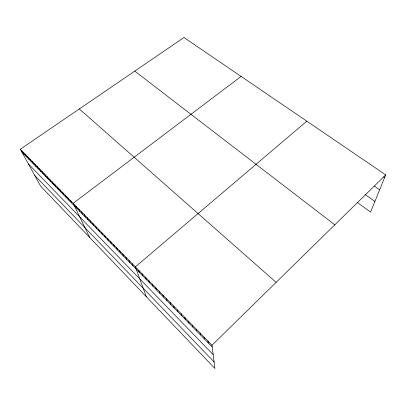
<?xml version="1.0" encoding="UTF-8"?>
<svg xmlns="http://www.w3.org/2000/svg" width="406" height="406" viewBox="0 0 406 406"><rect width="100%" height="100%" fill="white"/><g stroke="black" fill="none" stroke-linecap="round" stroke-linejoin="round"><path stroke-width="0.61" d="M20.3 149.241L212.003 345.242L214.906 368.486L40.615 186.121L20.3 149.241L183.974 37.514L385.7 174.895L370.582 212.099L357.371 202.477M212.003 345.242L385.7 174.895M306.804 121.171L135.355 266.874L146.353 296.756M241.098 76.419L73.171 203.304L89.64 237.414M383.584 176.95L384.589 177.635M374.342 186.065L379.651 189.78M365.187 194.53L374.9 201.472M134.762 71.111L334.798 224.817M79.337 108.94L276.131 282.353M21.782 151.935L212.221 346.983M28.384 163.922L213.175 354.646M34.779 175.519L214.089 361.934M22.64 151.631L24.111 154.321M24.994 154.041L26.456 156.721M27.364 156.462L28.816 159.137M29.755 158.908L31.191 161.573M32.16 161.365L33.586 164.024M34.581 163.846L35.997 166.496M37.022 166.338L38.428 168.982M39.483 168.855L40.874 171.489M41.96 171.388L43.34 174.012M44.457 173.941L45.822 176.554M46.969 176.508L48.324 179.117M49.502 179.097L50.841 181.7M52.054 181.705L53.379 184.299M54.622 184.334L55.937 186.917M57.216 186.983L58.515 189.556M59.824 189.653L61.108 192.216M62.453 192.342L63.727 194.89M65.102 195.047L66.361 197.59M67.772 197.778L69.015 200.31M70.461 200.528L71.689 203.051M75.907 206.096L77.099 208.593M78.657 208.912L79.84 211.399M81.433 211.749L82.596 214.221M84.23 214.607L85.377 217.068M87.046 217.489L88.178 219.94M89.888 220.392L91 222.828M92.751 223.32L93.847 225.746M95.638 226.269L96.714 228.685M98.546 229.243L99.607 231.643M101.48 232.242L102.52 234.627M104.433 235.262L105.459 237.637M107.412 238.312L108.417 240.667M110.417 241.382L111.401 243.722M113.447 244.478L114.411 246.807M116.497 247.599L117.441 249.913M119.577 250.746L120.501 253.045M122.678 253.917L123.581 256.201M125.809 257.115L126.692 259.383M128.966 260.342L129.824 262.591M132.143 263.595L132.985 265.828M138.685 270.284L139.476 272.482M142.049 273.72L142.816 275.902M145.439 277.191L146.185 279.348M148.86 280.688L149.581 282.83M152.316 284.215L153.006 286.337M155.797 287.778L156.467 289.879M159.309 291.371L159.954 293.452M162.857 294.995L163.471 297.055M166.43 298.654L167.018 300.689M170.043 302.343L170.601 304.358M173.682 306.063L174.215 308.058M177.356 309.824L177.858 311.793M181.066 313.615L181.538 315.563M184.811 317.441L185.253 319.365M188.587 321.303L188.998 323.201M192.398 325.201L192.779 327.074M196.245 329.134L196.595 330.981M200.128 333.103L200.447 334.93M204.051 337.112L204.335 338.908M208.009 341.157L208.258 342.928"/></g></svg>
